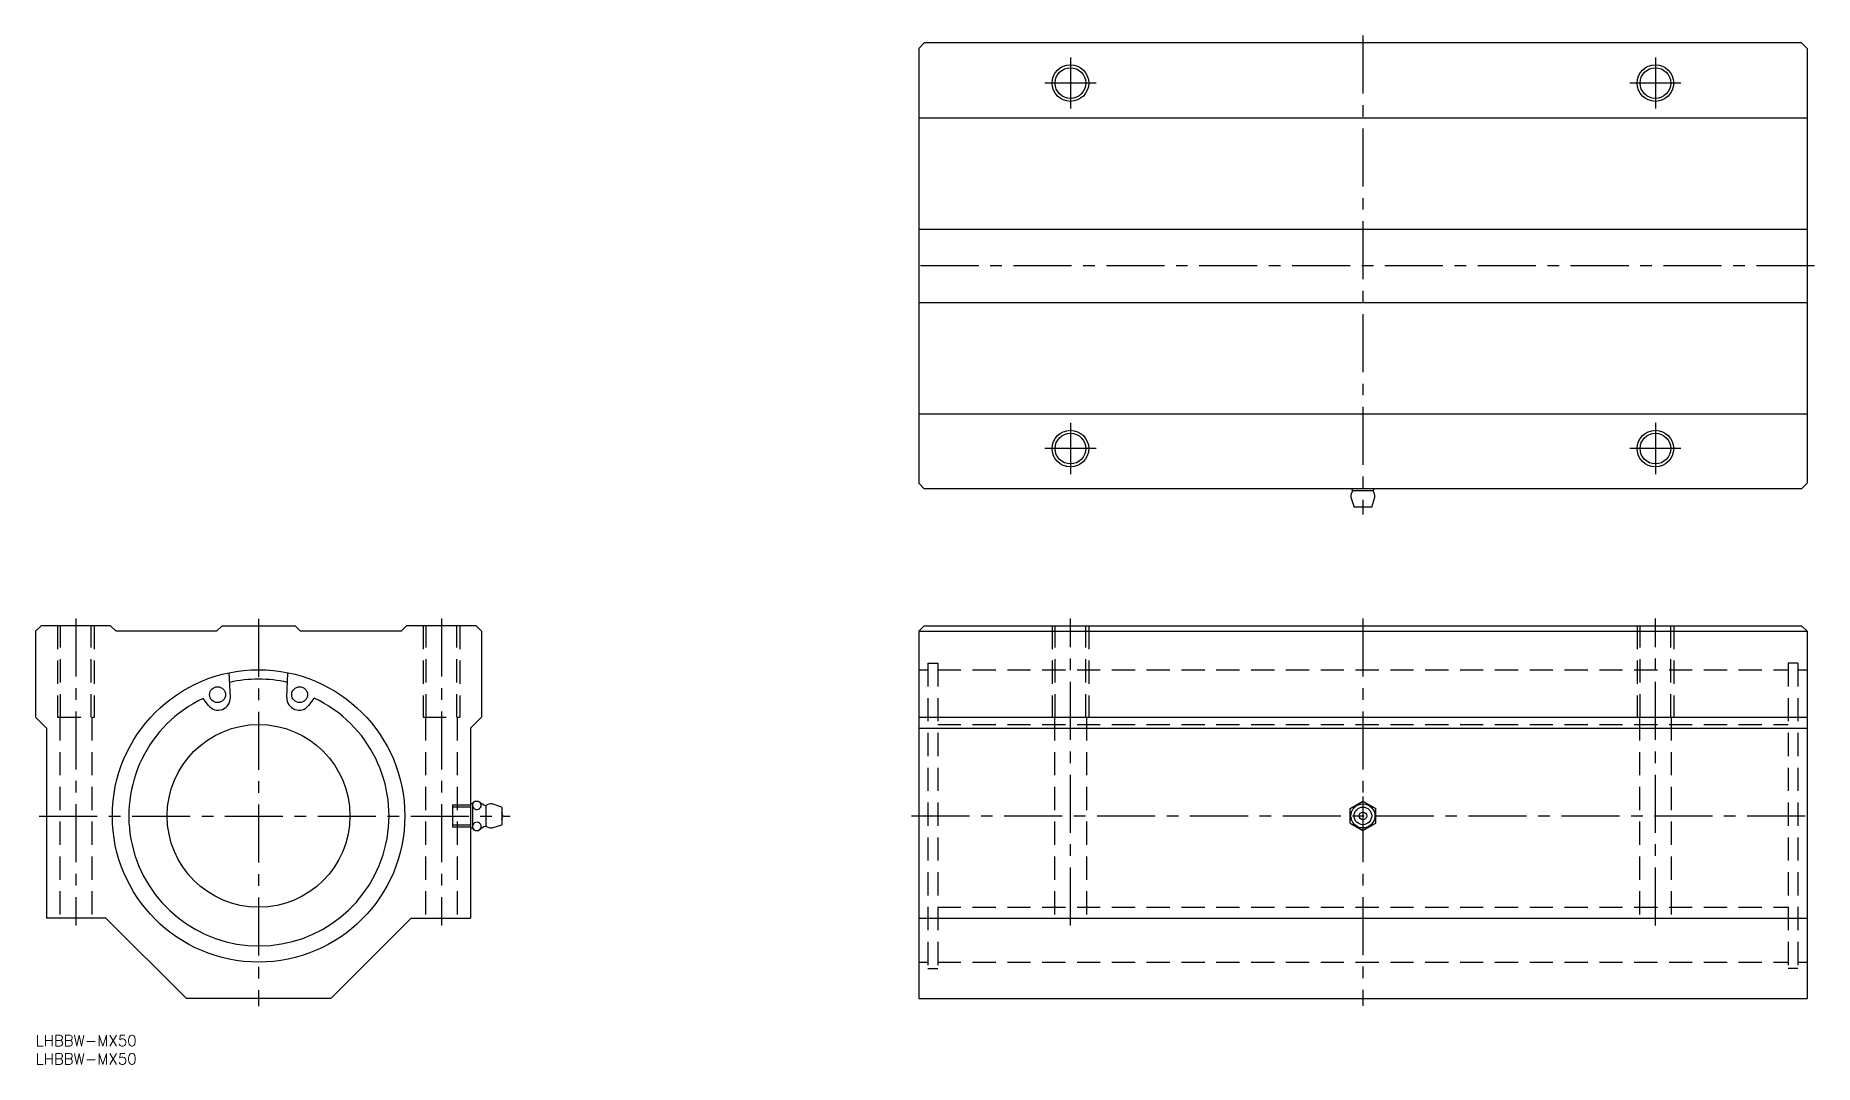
# Model space of a CAD drawing. Extents: x 0 to 487, y -8 to 274.
import ezdxf

# ---------------------------------------------------------------- set-up
doc = ezdxf.new("R2010")
doc.units = 0
doc.header["$LTSCALE"] = 0.5
doc.linetypes.add('CENTER', pattern=[50.8, 31.75, -6.35, 6.35, -6.35])
doc.linetypes.add('DASHED', pattern=[19.05, 12.7, -6.35])
doc.layers.get('0').update_dxf_attribs({"linetype": 'CONTINUOUS'})
for name, color, linetype in [('CENTER', 1, 'CENTER'), ('MSM_CENTER', 1, 'CENTER'), ('MSM_CONTINUOUS', 7, 'CONTINUOUS'), ('MSM_DASHED', 4, 'DASHED'), ('MSM_NARROW', 5, 'CONTINUOUS'), ('MSM_PART_NUMBER', 7, 'CONTINUOUS')]:
    doc.layers.add(name, color=color, linetype=linetype)
doc.styles.get("Standard").update_dxf_attribs({"font": 'txt.shx', "height": 3, "bigfont": 'bigfont.shx'})

msp = doc.modelspace()

# ---------------------------------------------------------------- linework, layer by layer
at = {"color": 9, "linetype": 'CONTINUOUS'}
msp.add_line((120.5, 112), (101.5, 112), dxfattribs=at)
at = {"layer": 'CENTER', "color": 1, "linetype": 'CENTER'}
for p, q in [((363.06, 273.5), (363.06, 142.5)), ((283.06, 267.5), (283.06, 253.5)), ((443.06, 267.5), (443.06, 253.5)), ((290.06, 260.5), (276.06, 260.5)), ((450.06, 260.5), (436.06, 260.5)), ((486.56, 210.5), (239.56, 210.5)), ((283.06, 167.5), (283.06, 153.5)), ((443.06, 167.5), (443.06, 153.5)), ((290.06, 160.5), (276.06, 160.5)), ((450.06, 160.5), (436.06, 160.5)), ((11, 114), (11, 30)), ((111, 114), (111, 30)), ((283.06, 30), (283.06, 114)), ((443.06, 30), (443.06, 114)), ((363.06, 65.3), (363.06, 54.7))]:
    msp.add_line(p, q, dxfattribs=at)
at = {"layer": 'MSM_CENTER'}
for p, q in [((61, 113.91), (61, 7.91)), ((363.06, 114), (363.06, 8)), ((1, 59.91), (129.8, 59.91)), ((239.56, 60), (486.56, 60))]:
    msp.add_line(p, q, dxfattribs=at)
at = {"layer": 'MSM_CONTINUOUS'}
for p, q in [((241.56, 270), (243.06, 271.5)), ((241.56, 270), (241.56, 151)), ((483.06, 271.5), (243.06, 271.5)), ((484.56, 270), (483.06, 271.5)), ((484.56, 270), (484.56, 151)), ((241.56, 251), (484.56, 251)), ((241.56, 220.5), (484.56, 220.5)), ((241.56, 200.5), (484.56, 200.5)), ((241.56, 170), (484.56, 170)), ((241.56, 151), (243.06, 149.5)), ((484.56, 151), (483.06, 149.5)), ((483.06, 149.5), (243.06, 149.5)), ((359.76, 147.2), (360.66, 144.5)), ((365.86, 148.95), (360.26, 148.95)), ((365.46, 144.5), (366.36, 147.2)), ((365.46, 144.5), (360.66, 144.5)), ((1.5, 112), (0, 110.5)), ((20.5, 112), (1.5, 112)), ((20.5, 112), (22, 110.5)), ((49.5, 110.5), (51, 112)), ((51, 112), (71, 112)), ((72.5, 110.5), (71, 112)), ((101.5, 112), (100, 110.5)), ((120.5, 112), (101.5, 112)), ((122, 110.5), (120.5, 112)), ((243.06, 112), (241.56, 110.5)), ((243.06, 112), (483.06, 112)), ((483.06, 112), (484.56, 110.5)), ((0, 110.5), (0, 87)), ((49.5, 110.5), (22, 110.5)), ((100, 110.5), (72.5, 110.5)), ((122, 110.5), (122, 87)), ((241.56, 110.5), (241.56, 10)), ((241.56, 110.5), (484.56, 110.5)), ((484.56, 110.5), (484.56, 10)), ((53.28, 92.41), (52.98, 99.13)), ((68.72, 92.41), (69.01, 99.13)), ((47.3, 90.23), (45.83, 92.15)), ((74.7, 90.23), (76.17, 92.15)), ((0, 87), (3, 84)), ((3, 84), (3, 32)), ((119, 84), (122, 87)), ((119, 84), (119, 32)), ((241.56, 87), (484.56, 87)), ((241.56, 84), (484.56, 84)), ((119, 63), (119.89, 63.81)), ((120.22, 64.03), (121.2, 64.03)), ((127.5, 62.43), (124.9, 63.3)), ((359.56, 62.02), (363.06, 64.04)), ((363.06, 64.04), (366.56, 62.02)), ((114, 63), (114, 57)), ((114, 63), (119, 63)), ((114, 62.46), (119, 62.46)), ((119.5, 62.93), (119.5, 57.07)), ((123.15, 62.8), (123.15, 57.2)), ((127.5, 62.43), (127.5, 57.57)), ((359.56, 57.98), (359.56, 62.02)), ((366.56, 57.98), (366.56, 62.02)), ((114, 57.54), (119, 57.54)), ((114, 57), (119, 57)), ((119, 57), (119.89, 56.19)), ((120.22, 55.97), (121.2, 55.97)), ((124.9, 56.7), (127.5, 57.57)), ((359.56, 57.98), (363.06, 55.96)), ((363.06, 55.96), (366.56, 57.98)), ((19.25, 32), (3, 32)), ((41.25, 10), (19.25, 32)), ((80.75, 10), (102.75, 32)), ((102.75, 32), (119, 32)), ((241.56, 32), (484.56, 32)), ((80.75, 10), (41.25, 10)), ((241.56, 10), (484.56, 10))]:
    msp.add_line(p, q, dxfattribs=at)
for centre, radius in [((283.06, 260.5), 4.19), ((443.06, 260.5), 4.19), ((283.06, 160.5), 4.19), ((443.06, 160.5), 4.19), ((61, 60), 40), ((49.78, 93.17), 2.17), ((72.22, 93.17), 2.17), ((61, 60), 25), ((363.06, 60), 3.3), ((363.06, 60), 2.4), ((363.06, 60), 1.05)]:
    msp.add_circle(centre, radius, dxfattribs=at)
for centre, radius, start, end in [((363.06, 147.2), 3.3, 148.0472, 180), ((354.66, 146.8), 6, 20.9613, 26.7438), ((371.46, 146.8), 6, 153.2562, 159.0386), ((363.06, 147.2), 3.3, 360, 31.9528), ((61, 62.5), 34.92, 76.9236, 103.0764), ((61.09, 60), 35.59, 115.3865, 64.8759), ((49.95, 92.26), 3.33, 217.5057, 2.4933), ((72.05, 92.26), 3.33, 177.5067, 322.4943), ((120.69, 62.93), 1.19, 112.9586, 37.5509), ((125.3, 68.4), 6, 226.8336, 249.0386), ((124.9, 60), 3.3, 90, 121.9528), ((125.98, 60), 1.82, 326.6015, 33.3985), ((120.69, 57.07), 1.19, 322.449, 247.0413), ((125.3, 51.6), 6, 110.9613, 132.9025), ((124.9, 60), 3.3, 238.0472, 270)]:
    msp.add_arc(centre, radius, start, end, dxfattribs=at)
at = {"layer": 'MSM_DASHED'}
for p, q in [((6, 112), (6, 87)), ((6.81, 87), (6.81, 112)), ((15.19, 87), (15.19, 112)), ((16, 112), (16, 87)), ((106, 112), (106, 87)), ((106.81, 87), (106.81, 112)), ((115.19, 87), (115.19, 112)), ((116, 112), (116, 87)), ((278.06, 112), (278.06, 87)), ((278.87, 87), (278.87, 112)), ((287.25, 87), (287.25, 112)), ((288.06, 112), (288.06, 87)), ((438.06, 112), (438.06, 87)), ((438.87, 87), (438.87, 112)), ((447.25, 87), (447.25, 112)), ((448.06, 112), (448.06, 87)), ((241.56, 100), (244.06, 100)), ((244.06, 101.75), (244.06, 18.25)), ((244.06, 101.75), (246.76, 101.75)), ((246.76, 101.75), (246.76, 18.25)), ((246.76, 100), (479.36, 100)), ((479.36, 101.75), (479.36, 18.25)), ((482.06, 101.75), (479.36, 101.75)), ((482.06, 101.75), (482.06, 18.25)), ((482.06, 100), (484.56, 100)), ((6, 87), (16, 87)), ((6.65, 87), (6.65, 32)), ((15.35, 87), (15.35, 32)), ((106, 87), (116, 87)), ((106.65, 87), (106.65, 32)), ((115.35, 87), (115.35, 32)), ((246.76, 85), (479.36, 85)), ((278.06, 87), (288.06, 87)), ((278.71, 87), (278.71, 32)), ((287.41, 87), (287.41, 32)), ((438.06, 87), (448.06, 87)), ((438.71, 87), (438.71, 32)), ((447.41, 87), (447.41, 32)), ((246.76, 35), (479.36, 35)), ((241.56, 20), (244.06, 20)), ((246.76, 20), (479.36, 20)), ((482.06, 20), (484.56, 20)), ((244.06, 18.25), (246.76, 18.25)), ((482.06, 18.25), (479.36, 18.25))]:
    msp.add_line(p, q, dxfattribs=at)
at = {"layer": 'MSM_NARROW'}
for centre in [(283.06, 260.5), (443.06, 260.5), (283.06, 160.5), (443.06, 160.5)]:
    msp.add_circle(centre, 5, dxfattribs=at)

# ---------------------------------------------------------------- texts
at = {"layer": 'MSM_PART_NUMBER'}
for p in [(0, -3), (0, -8)]:
    msp.add_text('LHBBW-MX50', height=3, dxfattribs=at).set_placement(p)

doc.saveas('drawing.dxf')
